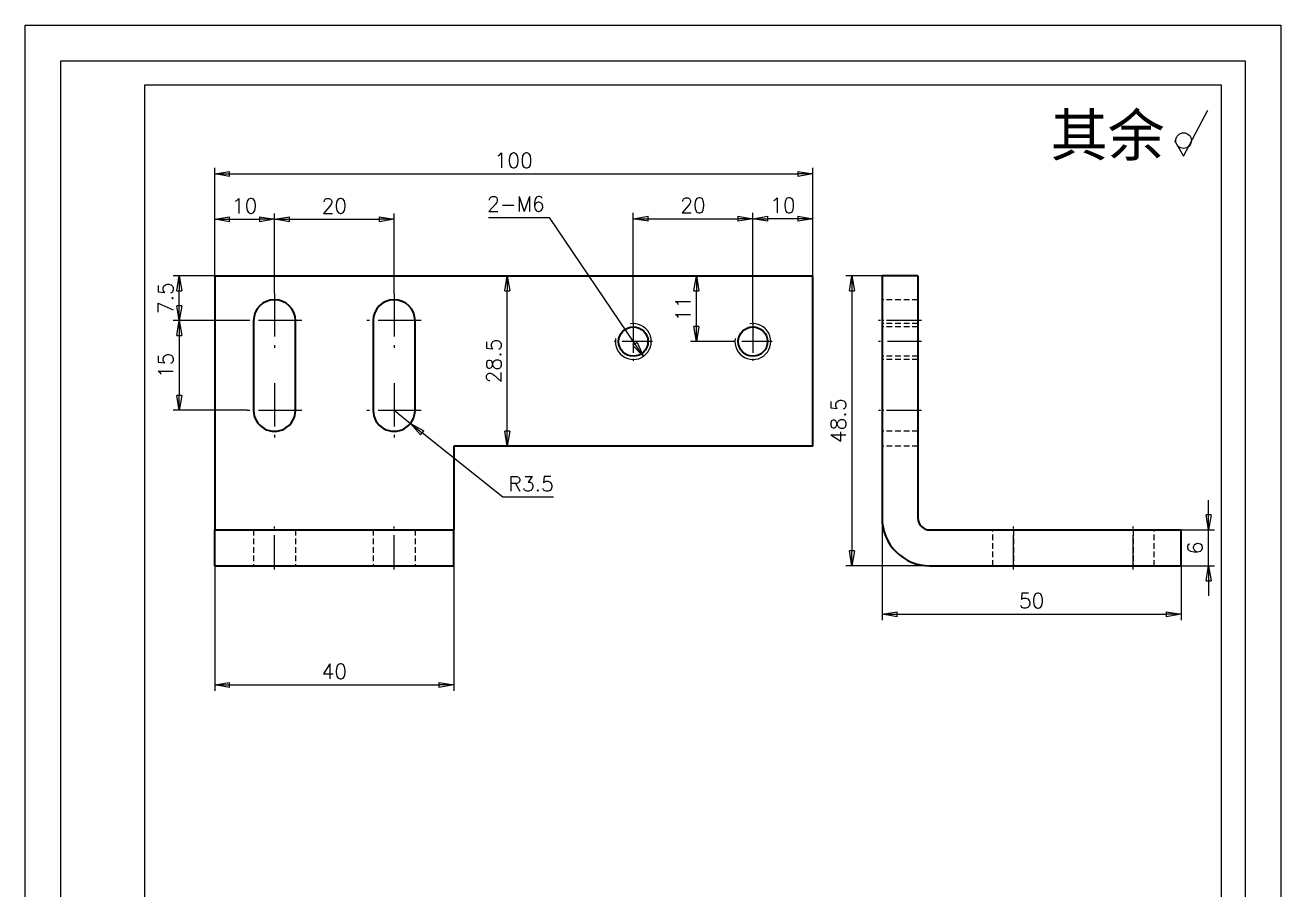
# Model space of a CAD drawing. Header units: millimetres. Extents: x 29078 to 32945, y -44812 to -43100.
# Drawn here: x 32735.2 to 32945.2, y -44659.9 to -44515.3 of the extents above; entities that cross this region are included whole.
import ezdxf

# ---------------------------------------------------------------- set-up
doc = ezdxf.new("R2010")
doc.units = ezdxf.units.MM
doc.linetypes.add('DASHDOT', pattern=[50.8, 31.75, -6.35, 6.35, -6.35])
doc.linetypes.add('DASHED', pattern=[9.525, 6.35, -3.175])
doc.layers.get('0').update_dxf_attribs({"lineweight": 13})
for name, color, linetype, lineweight in [('TK', 7, 'Continuous', 13), ('中心线层', 2, 'DASHDOT', 25), ('标注线', 3, 'Continuous', 25), ('虚线层', 1, 'DASHED', 25)]:
    doc.layers.add(name, color=color, linetype=linetype, lineweight=lineweight)
doc.layers.add('不可打印', color=7, linetype='Continuous', lineweight=13, plot=False)
doc.styles.add('HZ', font='txt.shx', dxfattribs={"bigfont": 'hztxt2.shx'})
doc.styles.get("Standard").update_dxf_attribs({"font": 'simplex.shx', "bigfont": 'gbcbig.shx'})
doc.dimstyles.new('YHTEC-1.0', dxfattribs={"dimtxt": 2.5, "dimasz": 2.5, "dimexe": 1, "dimexo": 0, "dimgap": 1, "dimtad": 1, "dimdsep": 46, "dimtxsty": 'HZ', "dimblk": 'CLOSED', "dimcen": 0, "dimclrd": 3, "dimclre": 3, "dimclrt": 4, "dimadec": 3, "dimazin": 2, "dimtfac": 1, "dimtmove": 0, "dimatfit": 3, "dimldrblk": 'CLOSED', "dimfxl": 0, "dimlwd": -1, "dimlwe": -1, "dimarcsym": 0})
doc.dimstyles.new('YHTEC-1.0$3', dxfattribs={"dimtxt": 2.5, "dimasz": 2.5, "dimexe": 1, "dimexo": 0, "dimgap": 1, "dimtad": 1, "dimtih": 1, "dimtoh": 1, "dimdsep": 46, "dimtxsty": 'HZ', "dimblk": 'CLOSED', "dimcen": 0.09, "dimclrd": 3, "dimclre": 3, "dimclrt": 4, "dimadec": 3, "dimazin": 2, "dimtfac": 1, "dimtmove": 0, "dimatfit": 3, "dimldrblk": 'CLOSED', "dimfxl": 0, "dimlwd": -1, "dimlwe": -1, "dimarcsym": 0})
doc.dimstyles.new('YHTEC-1.0$4', dxfattribs={"dimtxt": 2.5, "dimasz": 2.5, "dimexe": 1, "dimexo": 0, "dimgap": 1, "dimtad": 1, "dimtih": 1, "dimtoh": 1, "dimdsep": 46, "dimtxsty": 'HZ', "dimblk": 'CLOSED', "dimcen": 0, "dimclrd": 3, "dimclre": 3, "dimclrt": 4, "dimadec": 3, "dimazin": 2, "dimtfac": 1, "dimtmove": 0, "dimatfit": 3, "dimldrblk": 'CLOSED', "dimfxl": 0, "dimlwd": -1, "dimlwe": -1, "dimarcsym": 0})

# ---------------------------------------------------------------- blocks, each defined once
blk = doc.blocks.new('A$C75164159')
at = {"layer": 'TK', "ltscale": 2}
for p, q in [((-204, 6), (-204, 291)), ((-204, 291), (-6, 291)), ((-6, 291), (-6, 6)), ((-190, 10), (-190, 287)), ((-190, 287), (-10, 287)), ((-10, 287), (-10, 10))]:
    blk.add_line(p, q, dxfattribs=at)
at = {"layer": '不可打印', "color": 1, "linetype": 'Continuous', "ltscale": 2}
for p, q in [((-210, 0), (-210, 297)), ((-210, 297), (0, 297)), ((0, 297), (0, 0))]:
    blk.add_line(p, q, dxfattribs=at)
blk = doc.blocks.new('_Closed')
at = {"color": 0, "linetype": 'ByBlock', "lineweight": -2}
for p, q in [((-1, 0.167), (0, 0)), ((-1, 0.167), (-1, -0.167)), ((0, 0), (-1, -0.167)), ((0, 0), (-1, 0))]:
    blk.add_line(p, q, dxfattribs=at)
blk = doc.blocks.new('*D59')
at = {"layer": 'Defpoints', "color": 0, "transparency": 16777216}
for p in [(32928.48, -44599.72), (32933.07, -44599.72), (32928.48, -44605.72)]:
    blk.add_point(p, dxfattribs=at)
at = {"layer": '标注线', "color": 3, "transparency": 16777216}
for p, q in [((32933.07, -44597.22), (32933.07, -44594.72)), ((32928.48, -44599.72), (32934.07, -44599.72)), ((32933.07, -44605.72), (32933.07, -44599.72)), ((32928.48, -44605.72), (32934.07, -44605.72)), ((32933.07, -44608.22), (32933.07, -44610.72))]:
    blk.add_line(p, q, dxfattribs=at)
at = {"layer": '标注线', "color": 3, "transparency": 16777216, "xscale": 2.5, "yscale": 2.5, "zscale": 2.5}
for p, rotation in [((32933.07, -44599.72), 270), ((32933.07, -44605.72), 90)]:
    blk.add_blockref('_Closed', p, dxfattribs=dict(at, rotation=rotation))
at = {"layer": '标注线', "color": 4, "transparency": 16777216, "insert": (32930.82, -44602.72), "char_height": 2.5, "attachment_point": 5, "rotation": 90, "style": 'HZ'}
blk.add_mtext('6', dxfattribs=at)
blk = doc.blocks.new('*D60')
at = {"layer": 'Defpoints', "color": 0, "transparency": 16777216}
for p in [(32878.48, -44597.72), (32928.48, -44605.72), (32928.48, -44613.81)]:
    blk.add_point(p, dxfattribs=at)
at = {"layer": '标注线', "color": 3, "transparency": 16777216}
for p, q in [((32878.48, -44597.72), (32878.48, -44614.81)), ((32928.48, -44605.72), (32928.48, -44614.81)), ((32880.98, -44613.81), (32925.98, -44613.81))]:
    blk.add_line(p, q, dxfattribs=at)
at = {"layer": '标注线', "color": 3, "transparency": 16777216, "xscale": 2.5, "yscale": 2.5, "zscale": 2.5, "rotation": 180}
blk.add_blockref('_Closed', (32878.48, -44613.81), dxfattribs=at)
at = {"layer": '标注线', "color": 3, "transparency": 16777216, "xscale": 2.5, "yscale": 2.5, "zscale": 2.5}
blk.add_blockref('_Closed', (32928.48, -44613.81), dxfattribs=at)
at = {"layer": '标注线', "color": 4, "transparency": 16777216, "insert": (32903.48, -44611.56), "char_height": 2.5, "attachment_point": 5, "style": 'HZ'}
blk.add_mtext('50', dxfattribs=at)
blk = doc.blocks.new('*D61')
at = {"layer": 'Defpoints', "color": 0, "transparency": 16777216}
for p in [(32878.48, -44557.22), (32873.42, -44605.72), (32886.48, -44605.72)]:
    blk.add_point(p, dxfattribs=at)
at = {"layer": '标注线', "color": 3, "transparency": 16777216}
for p, q in [((32878.48, -44557.22), (32872.42, -44557.22)), ((32873.42, -44559.72), (32873.42, -44603.22)), ((32886.48, -44605.72), (32872.42, -44605.72))]:
    blk.add_line(p, q, dxfattribs=at)
at = {"layer": '标注线', "color": 3, "transparency": 16777216, "xscale": 2.5, "yscale": 2.5, "zscale": 2.5}
for p, rotation in [((32873.42, -44557.22), 90), ((32873.42, -44605.72), 270)]:
    blk.add_blockref('_Closed', p, dxfattribs=dict(at, rotation=rotation))
at = {"layer": '标注线', "color": 4, "transparency": 16777216, "insert": (32871.17, -44581.47), "char_height": 2.5, "attachment_point": 5, "rotation": 90, "style": 'HZ'}
blk.add_mtext('48.5', dxfattribs=at)
blk = doc.blocks.new('*D62')
at = {"layer": 'Defpoints', "color": 0, "transparency": 16777216}
for p in [(32766.87, -44605.72), (32806.87, -44605.72), (32806.87, -44625.63)]:
    blk.add_point(p, dxfattribs=at)
at = {"layer": '标注线', "color": 3, "transparency": 16777216}
for p, q in [((32766.87, -44605.72), (32766.87, -44626.63)), ((32806.87, -44605.72), (32806.87, -44626.63)), ((32769.37, -44625.63), (32804.37, -44625.63))]:
    blk.add_line(p, q, dxfattribs=at)
at = {"layer": '标注线', "color": 3, "transparency": 16777216, "xscale": 2.5, "yscale": 2.5, "zscale": 2.5, "rotation": 180}
blk.add_blockref('_Closed', (32766.87, -44625.63), dxfattribs=at)
at = {"layer": '标注线', "color": 3, "transparency": 16777216, "xscale": 2.5, "yscale": 2.5, "zscale": 2.5}
blk.add_blockref('_Closed', (32806.87, -44625.63), dxfattribs=at)
at = {"layer": '标注线', "color": 4, "transparency": 16777216, "insert": (32786.87, -44623.38), "char_height": 2.5, "attachment_point": 5, "style": 'HZ'}
blk.add_mtext('40', dxfattribs=at)
blk = doc.blocks.new('*D63')
at = {"layer": 'Defpoints', "color": 0, "transparency": 16777216}
for p in [(32866.87, -44540.19), (32766.87, -44557.22), (32866.87, -44557.22)]:
    blk.add_point(p, dxfattribs=at)
at = {"layer": '标注线', "color": 3, "transparency": 16777216}
for p, q in [((32766.87, -44557.22), (32766.87, -44539.19)), ((32769.37, -44540.19), (32864.37, -44540.19)), ((32866.87, -44557.22), (32866.87, -44539.19))]:
    blk.add_line(p, q, dxfattribs=at)
at = {"layer": '标注线', "color": 3, "transparency": 16777216, "xscale": 2.5, "yscale": 2.5, "zscale": 2.5, "rotation": 180}
blk.add_blockref('_Closed', (32766.87, -44540.19), dxfattribs=at)
at = {"layer": '标注线', "color": 3, "transparency": 16777216, "xscale": 2.5, "yscale": 2.5, "zscale": 2.5}
blk.add_blockref('_Closed', (32866.87, -44540.19), dxfattribs=at)
at = {"layer": '标注线', "color": 4, "transparency": 16777216, "insert": (32816.87, -44537.94), "char_height": 2.5, "attachment_point": 5, "style": 'HZ'}
blk.add_mtext('100', dxfattribs=at)
blk = doc.blocks.new('*D64')
at = {"layer": 'Defpoints', "color": 0, "transparency": 16777216}
for p in [(32806.87, -44557.22), (32815.8, -44557.22), (32806.87, -44585.72)]:
    blk.add_point(p, dxfattribs=at)
at = {"layer": '标注线', "color": 3, "transparency": 16777216}
for p, q in [((32806.87, -44557.22), (32816.8, -44557.22)), ((32815.8, -44583.22), (32815.8, -44559.72)), ((32806.87, -44585.72), (32816.8, -44585.72))]:
    blk.add_line(p, q, dxfattribs=at)
at = {"layer": '标注线', "color": 3, "transparency": 16777216, "xscale": 2.5, "yscale": 2.5, "zscale": 2.5}
for p, rotation in [((32815.8, -44557.22), 90), ((32815.8, -44585.72), 270)]:
    blk.add_blockref('_Closed', p, dxfattribs=dict(at, rotation=rotation))
at = {"layer": '标注线', "color": 4, "transparency": 16777216, "insert": (32813.55, -44571.47), "char_height": 2.5, "attachment_point": 5, "rotation": 90, "style": 'HZ'}
blk.add_mtext('28.5', dxfattribs=at)
blk = doc.blocks.new('*D70')
at = {"layer": 'Defpoints', "color": 0, "transparency": 16777216}
for p in [(32776.87, -44547.78), (32766.87, -44557.22), (32776.87, -44560.17)]:
    blk.add_point(p, dxfattribs=at)
at = {"layer": '标注线', "color": 3, "transparency": 16777216}
for p, q in [((32766.87, -44557.22), (32766.87, -44546.78)), ((32776.87, -44560.17), (32776.87, -44546.78)), ((32769.37, -44547.78), (32774.37, -44547.78))]:
    blk.add_line(p, q, dxfattribs=at)
at = {"layer": '标注线', "color": 3, "transparency": 16777216, "xscale": 2.5, "yscale": 2.5, "zscale": 2.5, "rotation": 180}
blk.add_blockref('_Closed', (32766.87, -44547.78), dxfattribs=at)
at = {"layer": '标注线', "color": 3, "transparency": 16777216, "xscale": 2.5, "yscale": 2.5, "zscale": 2.5}
blk.add_blockref('_Closed', (32776.87, -44547.78), dxfattribs=at)
at = {"layer": '标注线', "color": 4, "transparency": 16777216, "insert": (32771.87, -44545.53), "char_height": 2.5, "attachment_point": 5, "style": 'HZ'}
blk.add_mtext('10', dxfattribs=at)
blk = doc.blocks.new('*D71')
at = {"layer": 'Defpoints', "color": 0, "transparency": 16777216}
for p in [(32796.87, -44547.78), (32776.87, -44560.17), (32796.87, -44560.17)]:
    blk.add_point(p, dxfattribs=at)
at = {"layer": '标注线', "color": 3, "transparency": 16777216}
for p, q in [((32776.87, -44560.17), (32776.87, -44546.78)), ((32796.87, -44560.17), (32796.87, -44546.78)), ((32779.37, -44547.78), (32794.37, -44547.78))]:
    blk.add_line(p, q, dxfattribs=at)
at = {"layer": '标注线', "color": 3, "transparency": 16777216, "xscale": 2.5, "yscale": 2.5, "zscale": 2.5, "rotation": 180}
blk.add_blockref('_Closed', (32776.87, -44547.78), dxfattribs=at)
at = {"layer": '标注线', "color": 3, "transparency": 16777216, "xscale": 2.5, "yscale": 2.5, "zscale": 2.5}
blk.add_blockref('_Closed', (32796.87, -44547.78), dxfattribs=at)
at = {"layer": '标注线', "color": 4, "transparency": 16777216, "insert": (32786.87, -44545.53), "char_height": 2.5, "attachment_point": 5, "style": 'HZ'}
blk.add_mtext('20', dxfattribs=at)
blk = doc.blocks.new('*D72')
at = {"layer": 'Defpoints', "color": 0, "transparency": 16777216}
for p in [(32856.87, -44547.68), (32866.87, -44557.22), (32856.87, -44565.03)]:
    blk.add_point(p, dxfattribs=at)
at = {"layer": '标注线', "color": 3, "transparency": 16777216}
for p, q in [((32856.87, -44565.03), (32856.87, -44546.68)), ((32866.87, -44557.22), (32866.87, -44546.68)), ((32864.37, -44547.68), (32859.37, -44547.68))]:
    blk.add_line(p, q, dxfattribs=at)
at = {"layer": '标注线', "color": 3, "transparency": 16777216, "xscale": 2.5, "yscale": 2.5, "zscale": 2.5, "rotation": 180}
blk.add_blockref('_Closed', (32856.87, -44547.68), dxfattribs=at)
at = {"layer": '标注线', "color": 3, "transparency": 16777216, "xscale": 2.5, "yscale": 2.5, "zscale": 2.5}
blk.add_blockref('_Closed', (32866.87, -44547.68), dxfattribs=at)
at = {"layer": '标注线', "color": 4, "transparency": 16777216, "insert": (32861.87, -44545.43), "char_height": 2.5, "attachment_point": 5, "style": 'HZ'}
blk.add_mtext('10', dxfattribs=at)
blk = doc.blocks.new('*D73')
at = {"layer": 'Defpoints', "color": 0, "transparency": 16777216}
for p in [(32856.87, -44547.68), (32836.87, -44565.03), (32856.87, -44565.03)]:
    blk.add_point(p, dxfattribs=at)
at = {"layer": '标注线', "color": 3, "transparency": 16777216}
for p, q in [((32836.87, -44565.03), (32836.87, -44546.68)), ((32856.87, -44565.03), (32856.87, -44546.68)), ((32839.37, -44547.68), (32854.37, -44547.68))]:
    blk.add_line(p, q, dxfattribs=at)
at = {"layer": '标注线', "color": 3, "transparency": 16777216, "xscale": 2.5, "yscale": 2.5, "zscale": 2.5, "rotation": 180}
blk.add_blockref('_Closed', (32836.87, -44547.68), dxfattribs=at)
at = {"layer": '标注线', "color": 3, "transparency": 16777216, "xscale": 2.5, "yscale": 2.5, "zscale": 2.5}
blk.add_blockref('_Closed', (32856.87, -44547.68), dxfattribs=at)
at = {"layer": '标注线', "color": 4, "transparency": 16777216, "insert": (32846.87, -44545.43), "char_height": 2.5, "attachment_point": 5, "style": 'HZ'}
blk.add_mtext('20', dxfattribs=at)
blk = doc.blocks.new('*D74')
at = {"layer": 'Defpoints', "color": 0, "transparency": 16777216}
for p in [(32847.44, -44557.22), (32866.87, -44557.22), (32853.68, -44568.22)]:
    blk.add_point(p, dxfattribs=at)
at = {"layer": '标注线', "color": 3, "transparency": 16777216}
for p, q in [((32866.87, -44557.22), (32846.44, -44557.22)), ((32847.44, -44565.72), (32847.44, -44559.72)), ((32853.68, -44568.22), (32846.44, -44568.22))]:
    blk.add_line(p, q, dxfattribs=at)
at = {"layer": '标注线', "color": 3, "transparency": 16777216, "xscale": 2.5, "yscale": 2.5, "zscale": 2.5}
for p, rotation in [((32847.44, -44557.22), 90), ((32847.44, -44568.22), 270)]:
    blk.add_blockref('_Closed', p, dxfattribs=dict(at, rotation=rotation))
at = {"layer": '标注线', "color": 4, "transparency": 16777216, "insert": (32845.19, -44562.72), "char_height": 2.5, "attachment_point": 5, "rotation": 90, "style": 'HZ'}
blk.add_mtext('11', dxfattribs=at)
blk = doc.blocks.new('*D75')
at = {"layer": 'Defpoints', "color": 0, "transparency": 16777216}
for p in [(32760.94, -44557.22), (32766.87, -44557.22), (32772.32, -44564.72)]:
    blk.add_point(p, dxfattribs=at)
at = {"layer": '标注线', "color": 3, "transparency": 16777216}
for p, q in [((32766.87, -44557.22), (32759.94, -44557.22)), ((32760.94, -44562.22), (32760.94, -44559.72)), ((32772.32, -44564.72), (32759.94, -44564.72))]:
    blk.add_line(p, q, dxfattribs=at)
at = {"layer": '标注线', "color": 3, "transparency": 16777216, "xscale": 2.5, "yscale": 2.5, "zscale": 2.5}
for p, rotation in [((32760.94, -44557.22), 90), ((32760.94, -44564.72), 270)]:
    blk.add_blockref('_Closed', p, dxfattribs=dict(at, rotation=rotation))
at = {"layer": '标注线', "color": 4, "transparency": 16777216, "insert": (32758.69, -44560.97), "char_height": 2.5, "attachment_point": 5, "rotation": 90, "style": 'HZ'}
blk.add_mtext('7.5', dxfattribs=at)
blk = doc.blocks.new('*D76')
at = {"layer": 'Defpoints', "color": 0, "transparency": 16777216}
for p in [(32772.32, -44564.72), (32760.94, -44579.72), (32772.32, -44579.72)]:
    blk.add_point(p, dxfattribs=at)
at = {"layer": '标注线', "color": 3, "transparency": 16777216}
for p, q in [((32772.32, -44564.72), (32759.94, -44564.72)), ((32760.94, -44567.22), (32760.94, -44577.22)), ((32772.32, -44579.72), (32759.94, -44579.72))]:
    blk.add_line(p, q, dxfattribs=at)
at = {"layer": '标注线', "color": 3, "transparency": 16777216, "xscale": 2.5, "yscale": 2.5, "zscale": 2.5}
for p, rotation in [((32760.94, -44564.72), 90), ((32760.94, -44579.72), 270)]:
    blk.add_blockref('_Closed', p, dxfattribs=dict(at, rotation=rotation))
at = {"layer": '标注线', "color": 4, "transparency": 16777216, "insert": (32758.69, -44572.22), "char_height": 2.5, "attachment_point": 5, "rotation": 90, "style": 'HZ'}
blk.add_mtext('15', dxfattribs=at)
blk = doc.blocks.new('*D77')
at = {"layer": 'Defpoints', "color": 0, "transparency": 16777216}
for p in [(32796.87, -44579.72), (32799.61, -44581.91)]:
    blk.add_point(p, dxfattribs=at)
at = {"layer": '标注线', "color": 3, "transparency": 16777216}
for p, q in [((32796.87, -44579.72), (32799.61, -44581.91)), ((32815.04, -44594.26), (32801.56, -44583.47)), ((32823.54, -44594.26), (32815.04, -44594.26))]:
    blk.add_line(p, q, dxfattribs=at)
at = {"layer": '标注线', "color": 3, "transparency": 16777216, "xscale": 2.5, "yscale": 2.5, "zscale": 2.5, "rotation": 141.3369638969544}
blk.add_blockref('_Closed', (32799.61, -44581.91), dxfattribs=at)
at = {"layer": '标注线', "color": 4, "transparency": 16777216, "insert": (32819.79, -44592.01), "char_height": 2.5, "attachment_point": 5, "style": 'HZ'}
blk.add_mtext('R3.5', dxfattribs=at)
blk = doc.blocks.new('*D79')
at = {"layer": 'Defpoints', "color": 0, "transparency": 16777216}
for p in [(32835.19, -44565.74), (32838.56, -44570.71)]:
    blk.add_point(p, dxfattribs=at)
at = {"layer": '标注线', "color": 3, "transparency": 16777216}
for p, q in [((32812.66, -44547.46), (32822.82, -44547.46)), ((32822.82, -44547.46), (32837.15, -44568.64))]:
    blk.add_line(p, q, dxfattribs=at)
at = {"layer": '标注线', "color": 3, "transparency": 16777216, "xscale": 2.5, "yscale": 2.5, "zscale": 2.5, "rotation": 304.0892064399766}
blk.add_blockref('_Closed', (32838.56, -44570.71), dxfattribs=at)
at = {"layer": '标注线', "color": 4, "transparency": 16777216, "insert": (32817.24, -44545.21), "char_height": 2.5, "attachment_point": 5, "style": 'HZ'}
blk.add_mtext('{\\Ftxt,hztxt2|c134;2-M6}', dxfattribs=at)

msp = doc.modelspace()

# ---------------------------------------------------------------- linework, layer by layer
at = {"color": 3, "linetype": 'Continuous'}
for p, q in [((32928.901, -44537.214), (32932.965, -44529.547)), ((32927.401, -44534.616), (32928.901, -44537.214))]:
    msp.add_line(p, q, dxfattribs=at)
at = {"color": 7, "lineweight": 35}
for p, q in [((32766.874, -44557.225), (32766.874, -44597.725)), ((32766.874, -44557.225), (32866.874, -44557.225)), ((32866.874, -44585.725), (32866.874, -44557.225)), ((32878.476, -44557.225), (32878.476, -44597.725)), ((32884.476, -44557.225), (32884.476, -44597.725)), ((32866.874, -44585.725), (32806.874, -44585.725)), ((32766.874, -44599.725), (32806.874, -44599.725)), ((32886.476, -44599.725), (32928.476, -44599.725)), ((32766.874, -44605.725), (32806.874, -44605.725)), ((32886.476, -44605.725), (32928.476, -44605.725))]:
    msp.add_line(p, q, dxfattribs=at)
at = {"color": 7, "lineweight": 35, "ltscale": 0.15}
for p, q in [((32884.476, -44557.225), (32878.476, -44557.225)), ((32766.874, -44605.725), (32766.874, -44599.725)), ((32806.874, -44605.725), (32806.874, -44599.725)), ((32928.476, -44605.725), (32928.476, -44599.725))]:
    msp.add_line(p, q, dxfattribs=at)
at = {"color": 7, "lineweight": 35, "ltscale": 0.375}
for p, q in [((32773.374, -44564.725), (32773.374, -44579.725)), ((32780.374, -44579.725), (32780.374, -44564.725)), ((32793.374, -44564.725), (32793.374, -44579.725)), ((32800.374, -44579.725), (32800.374, -44564.725))]:
    msp.add_line(p, q, dxfattribs=at)
at = {"color": 7, "lineweight": 35, "ltscale": 0.300001}
msp.add_line((32806.874, -44585.725), (32806.874, -44597.725), dxfattribs=at)
at = {"color": 7, "lineweight": 35, "ltscale": 0.05}
for p, q in [((32766.874, -44597.725), (32766.874, -44599.725)), ((32806.874, -44597.725), (32806.874, -44599.725))]:
    msp.add_line(p, q, dxfattribs=at)
at = {"color": 7, "lineweight": 35}
for centre in [(32836.874, -44568.225), (32856.874, -44568.225)]:
    msp.add_circle(centre, 2.458, dxfattribs=at)
for centre, radius, start, end in [((32776.874, -44564.725), 3.5, 359.99997, 179.99997), ((32796.874, -44564.725), 3.5, 359.99997, 179.99997), ((32776.874, -44579.725), 3.5, 179.99997, 359.99997), ((32796.874, -44579.725), 3.5, 179.99997, 359.99997), ((32886.476, -44597.725), 8, 180, 270), ((32886.476, -44597.725), 2, 180, 270)]:
    msp.add_arc(centre, radius, start, end, dxfattribs=at)
at = {"color": 7, "lineweight": 13}
for centre in [(32836.874, -44568.225), (32856.874, -44568.225)]:
    msp.add_arc(centre, 3, 169.99999, 100.00001, dxfattribs=at)
at = {"layer": '中心线层', "linetype": 'DASHDOT', "ltscale": 0.2275}
for p, q in [((32776.874, -44560.175), (32776.874, -44569.275)), ((32796.874, -44560.175), (32796.874, -44569.275)), ((32781.424, -44564.725), (32772.324, -44564.725)), ((32801.424, -44564.725), (32792.324, -44564.725)), ((32776.874, -44575.175), (32776.874, -44584.275)), ((32796.874, -44575.175), (32796.874, -44584.275)), ((32781.424, -44579.725), (32772.324, -44579.725)), ((32801.424, -44579.725), (32792.324, -44579.725))]:
    msp.add_line(p, q, dxfattribs=at)
at = {"layer": '中心线层', "linetype": 'DASHDOT', "ltscale": 0.159802}
for p, q in [((32836.874, -44565.029), (32836.874, -44571.421)), ((32856.874, -44565.029), (32856.874, -44571.421)), ((32840.07, -44568.225), (32833.678, -44568.225)), ((32860.07, -44568.225), (32853.678, -44568.225))]:
    msp.add_line(p, q, dxfattribs=at)
at = {"layer": '中心线层', "linetype": 'DASHDOT', "ltscale": 0.180017}
for p, q in [((32885.076, -44564.725), (32877.875, -44564.725)), ((32885.076, -44568.225), (32877.875, -44568.225)), ((32885.076, -44579.725), (32877.875, -44579.725))]:
    msp.add_line(p, q, dxfattribs=at)
at = {"layer": '中心线层', "linetype": 'DASHDOT', "ltscale": 0.18}
for p, q in [((32776.874, -44606.325), (32776.874, -44599.125)), ((32796.874, -44606.325), (32796.874, -44599.125)), ((32900.476, -44606.325), (32900.476, -44599.125)), ((32920.476, -44606.325), (32920.476, -44599.125))]:
    msp.add_line(p, q, dxfattribs=at)
at = {"layer": '标注线'}
msp.add_circle((32928.901, -44534.616), 1.299, dxfattribs=at)
at = {"layer": '虚线层', "ltscale": 0.15}
for p, q in [((32884.476, -44561.225), (32878.476, -44561.225)), ((32884.476, -44561.225), (32878.476, -44561.225)), ((32884.476, -44564.725), (32878.476, -44564.725)), ((32884.476, -44564.725), (32878.476, -44564.725)), ((32884.476, -44564.725), (32878.476, -44564.725)), ((32884.476, -44564.725), (32878.476, -44564.725)), ((32884.476, -44565.225), (32878.476, -44565.225)), ((32884.476, -44565.225), (32878.476, -44565.225)), ((32884.476, -44565.766), (32878.476, -44565.766)), ((32884.476, -44565.766), (32878.476, -44565.766)), ((32884.476, -44570.683), (32878.476, -44570.683)), ((32884.476, -44570.683), (32878.476, -44570.683)), ((32884.476, -44571.225), (32878.476, -44571.225)), ((32884.476, -44571.225), (32878.476, -44571.225)), ((32884.476, -44579.725), (32878.476, -44579.725)), ((32884.476, -44579.725), (32878.476, -44579.725)), ((32884.476, -44579.725), (32878.476, -44579.725)), ((32884.476, -44579.725), (32878.476, -44579.725)), ((32884.476, -44583.225), (32878.476, -44583.225)), ((32884.476, -44583.225), (32878.476, -44583.225)), ((32884.476, -44585.725), (32878.476, -44585.725)), ((32773.374, -44599.725), (32773.374, -44605.725)), ((32780.374, -44599.725), (32780.374, -44605.725)), ((32793.374, -44599.725), (32793.374, -44605.725)), ((32800.374, -44599.725), (32800.374, -44605.725)), ((32896.976, -44605.725), (32896.976, -44599.725)), ((32896.976, -44605.725), (32896.976, -44599.725)), ((32900.476, -44599.725), (32900.476, -44605.725)), ((32900.476, -44599.725), (32900.476, -44605.725)), ((32900.476, -44599.725), (32900.476, -44605.725)), ((32900.476, -44599.725), (32900.476, -44605.725)), ((32920.476, -44599.725), (32920.476, -44605.725)), ((32920.476, -44599.725), (32920.476, -44605.725)), ((32920.476, -44599.725), (32920.476, -44605.725)), ((32920.476, -44599.725), (32920.476, -44605.725)), ((32923.976, -44605.725), (32923.976, -44599.725)), ((32923.976, -44605.725), (32923.976, -44599.725))]:
    msp.add_line(p, q, dxfattribs=at)

# ---------------------------------------------------------------- block references
at = {"layer": 'TK'}
msp.add_blockref('A$C75164159', (32945.169, -44812.306), dxfattribs=at)

# ---------------------------------------------------------------- texts
at = {"layer": 'TK', "insert": (32916.199, -44534.09), "char_height": 7, "width": 91.04, "attachment_point": 5}
msp.add_mtext('{\\fﾷￂￋￎ_GB2312|b0|i0|c134|p49;\\C3;其余}', dxfattribs=at)

# ---------------------------------------------------------------- dimensions: what is measured, and where the dimension line sits
at = {"layer": '标注线'}
for base, p1, p2, picture, middle in [((32866.874, -44540.187), (32766.874, -44557.225), (32866.874, -44557.225), '*D63', (32816.874, -44537.937)), ((32776.874, -44547.784), (32766.874, -44557.225), (32776.874, -44560.175), '*D70', (32771.874, -44545.534)), ((32796.874, -44547.784), (32776.874, -44560.175), (32796.874, -44560.175), '*D71', (32786.874, -44545.534)), ((32856.874, -44547.676), (32836.874, -44565.029), (32856.874, -44565.029), '*D73', (32846.874, -44545.426)), ((32856.874, -44547.676), (32866.874, -44557.225), (32856.874, -44565.029), '*D72', (32861.874, -44545.426)), ((32928.476, -44613.808), (32878.476, -44597.725), (32928.476, -44605.725), '*D60', (32903.476, -44611.558)), ((32806.874, -44625.63), (32766.874, -44605.725), (32806.874, -44605.725), '*D62', (32786.874, -44623.38))]:
    dim = msp.add_linear_dim(base=base, p1=p1, p2=p2, dimstyle='YHTEC-1.0', dxfattribs=at)
    dim.commit()
    dim.dimension.update_dxf_attribs({"geometry": picture, "text_midpoint": middle})
dim = msp.add_diameter_dim_2p(p1=(32835.192, -44565.74), p2=(32838.555, -44570.709), text='{\\Ftxt,hztxt2|c134;2-M6}', dimstyle='YHTEC-1.0$3', override={"dimtmove": 1}, dxfattribs=at)
dim.commit()
dim.dimension.update_dxf_attribs({"geometry": '*D79', "text_midpoint": (32822.822, -44547.462), "dimtype": 163})
for base, p1, p2, picture, middle in [((32760.938, -44557.225), (32772.324, -44564.725), (32766.874, -44557.225), '*D75', (32758.688, -44560.975)), ((32815.804, -44557.225), (32806.874, -44585.725), (32806.874, -44557.225), '*D64', (32813.554, -44571.475)), ((32847.439, -44557.225), (32853.678, -44568.225), (32866.874, -44557.225), '*D74', (32845.189, -44562.725)), ((32873.422, -44605.725), (32878.476, -44557.225), (32886.476, -44605.725), '*D61', (32871.172, -44581.475)), ((32760.938, -44579.725), (32772.324, -44564.725), (32772.324, -44579.725), '*D76', (32758.688, -44572.225)), ((32933.065, -44599.725), (32928.476, -44605.725), (32928.476, -44599.725), '*D59', (32930.815, -44602.725))]:
    dim = msp.add_linear_dim(base=base, p1=p1, p2=p2, angle=90, dimstyle='YHTEC-1.0', dxfattribs=at)
    dim.commit()
    dim.dimension.update_dxf_attribs({"geometry": picture, "text_midpoint": middle})
dim = msp.add_radius_dim(center=(32796.874, -44579.725), mpoint=(32799.607, -44581.911), dimstyle='YHTEC-1.0$4', dxfattribs=at)
dim.commit()
dim.dimension.update_dxf_attribs({"geometry": '*D77', "text_midpoint": (32819.789, -44594.259), "dimtype": 164})

doc.saveas('drawing.dxf')
